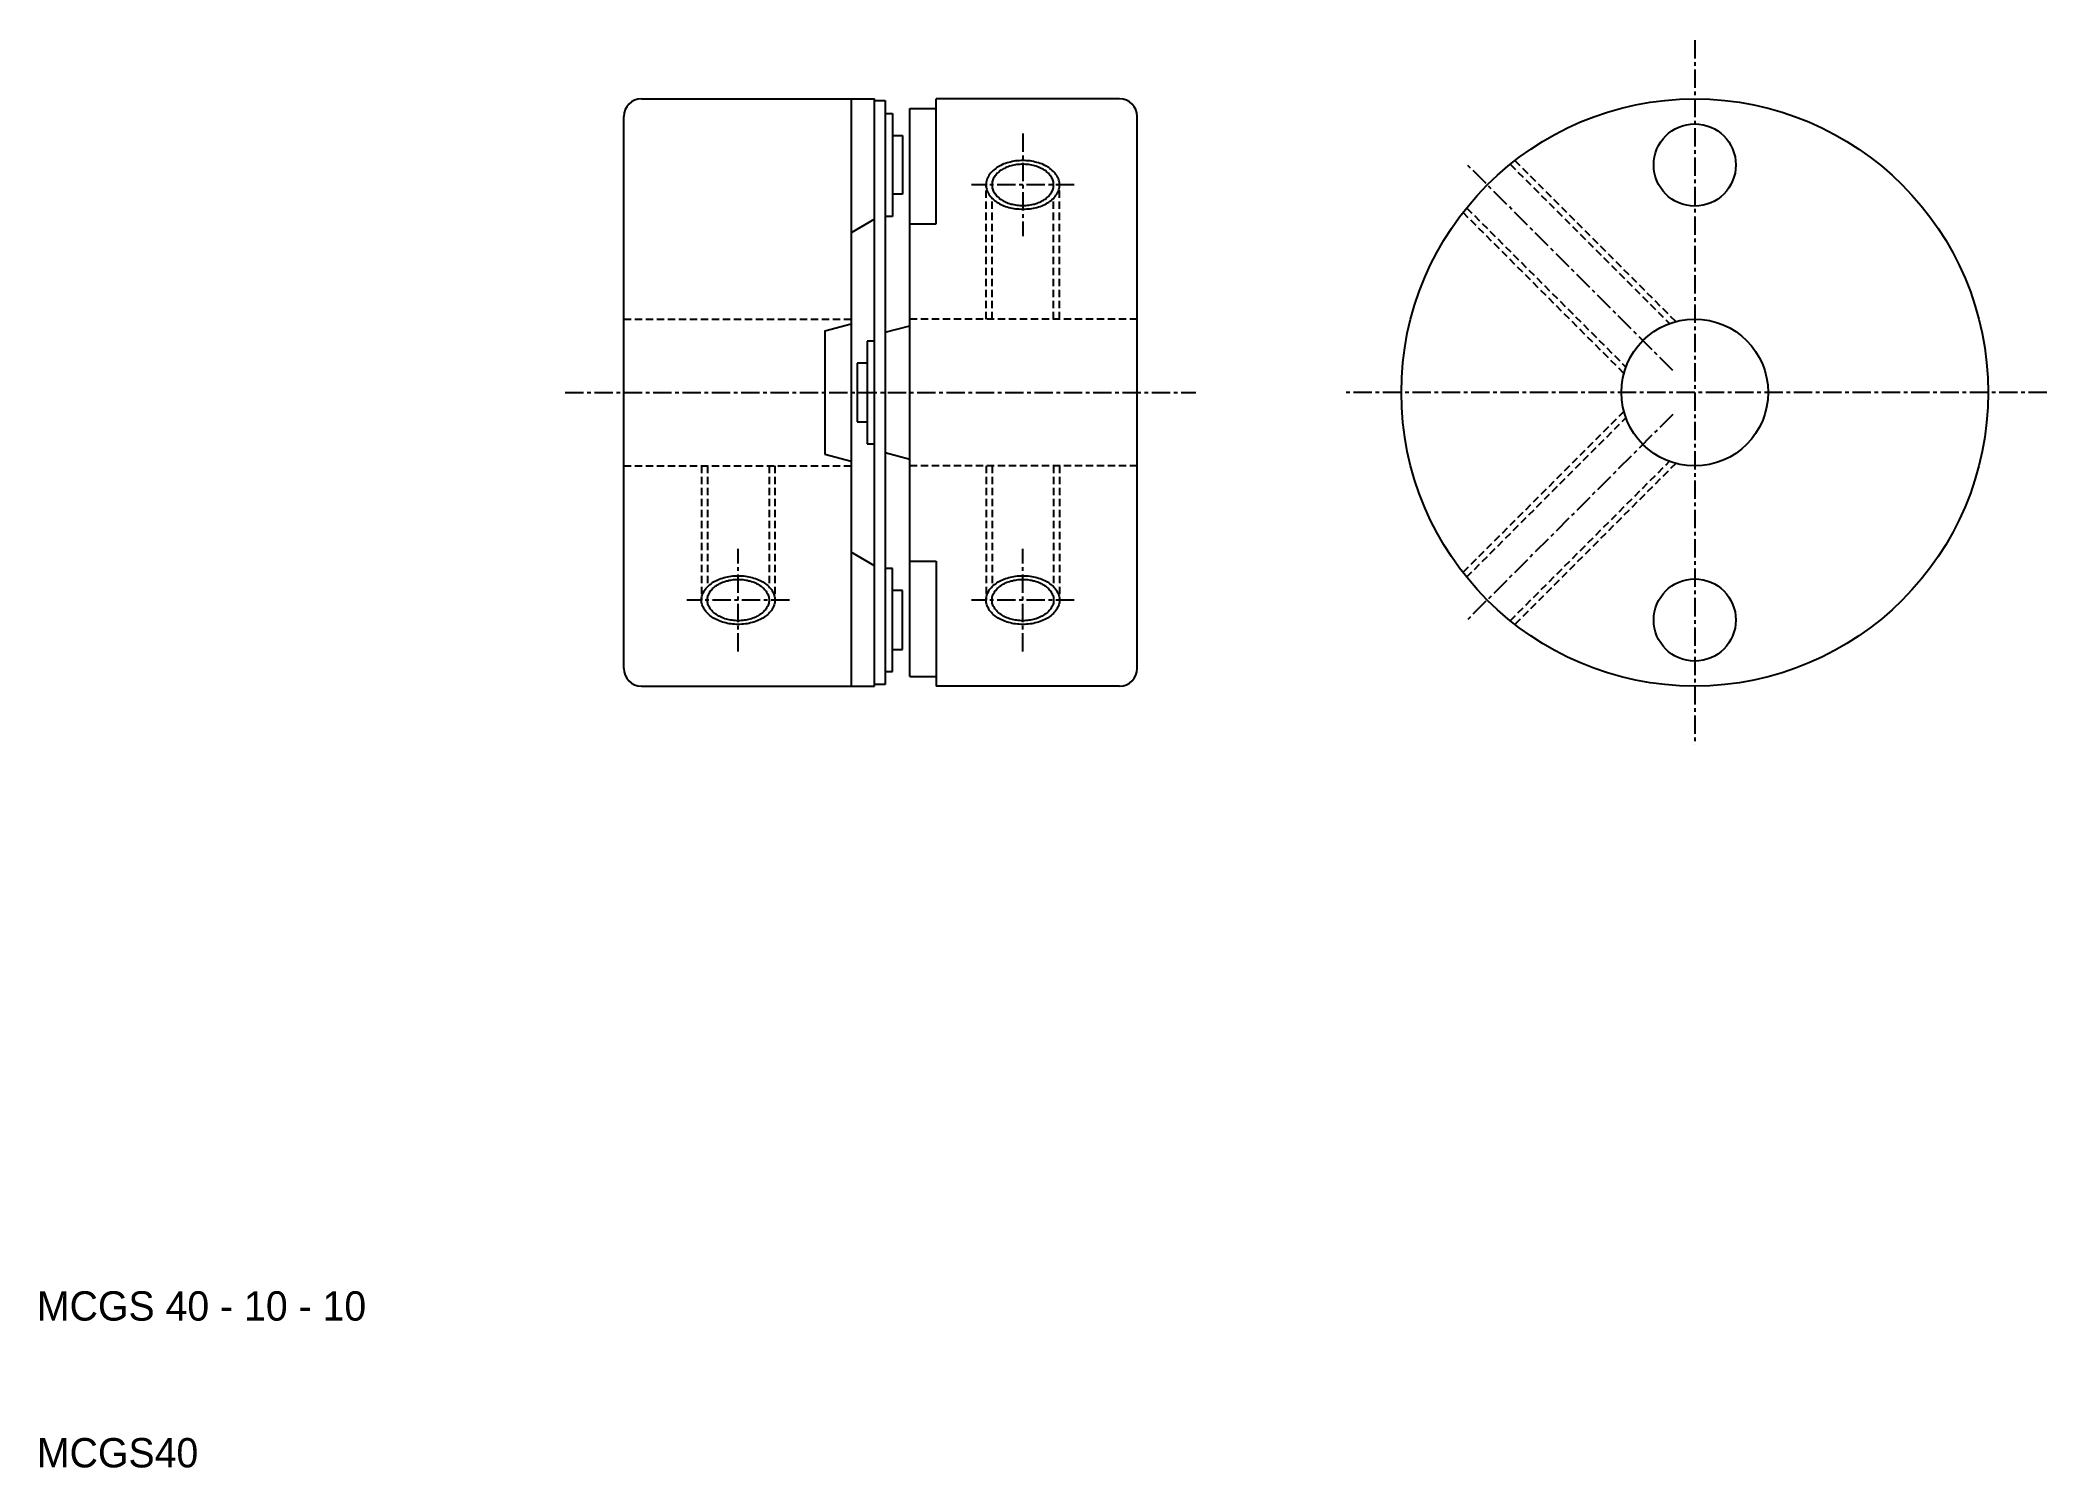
# Model space of a CAD drawing. Extents: x 0 to 137, y 0 to 97.
import ezdxf

# ---------------------------------------------------------------- set-up
doc = ezdxf.new("R2010")
doc.units = 0
doc.linetypes.add('CENTER', pattern=[2, 1.25, -0.25, 0.25, -0.25])
doc.linetypes.add('DASHED', pattern=[0.75, 0.5, -0.25])
doc.layers.get('0').update_dxf_attribs({"linetype": 'CONTINUOUS'})
doc.layers.add('CENTER', color=1, linetype='CENTER')

msp = doc.modelspace()

# ---------------------------------------------------------------- linework, layer by layer
at = {"color": 7, "linetype": 'CONTINUOUS'}
for p, q in [((41.2, 93.23), (55.5, 93.23)), ((55.5, 93.23), (57.1, 93.23)), ((55.5, 93.23), (55.5, 53.23)), ((57.1, 93.13), (57.1, 93.23)), ((57.1, 53.33), (57.1, 93.13)), ((57.1, 93.13), (57.81, 93.13)), ((57.81, 93.13), (57.81, 92.23)), ((61.3, 92.57), (61.3, 93.23)), ((73.8, 93.23), (61.3, 93.23)), ((40, 54.43), (40, 92.03)), ((57.81, 92.23), (57.81, 85.23)), ((57.81, 92.23), (58.31, 92.23)), ((58.31, 92.23), (58.31, 90.73)), ((59.5, 92.57), (61.3, 92.57)), ((59.5, 77.78), (59.5, 92.57)), ((61.3, 84.73), (61.3, 92.57)), ((75, 54.43), (75, 92.03)), ((58.31, 90.73), (58.31, 86.73)), ((58.31, 90.73), (59.01, 90.73)), ((59.01, 90.73), (59.01, 86.73)), ((58.31, 86.73), (58.31, 85.23)), ((59.01, 86.73), (58.31, 86.73)), ((57.1, 85.03), (55.5, 84.11)), ((57.81, 85.23), (57.81, 77.33)), ((58.31, 85.23), (57.81, 85.23)), ((59.5, 84.73), (61.3, 84.73)), ((53.7, 77.43), (55.5, 77.91)), ((53.7, 77.43), (53.7, 69.03)), ((57.1, 76.73), (56.6, 76.73)), ((56.6, 76.73), (56.6, 69.73)), ((57.81, 77.33), (59.5, 77.78)), ((57.81, 77.33), (57.81, 69.13)), ((59.5, 68.68), (59.5, 77.78)), ((56.6, 75.23), (55.9, 75.23)), ((55.9, 75.23), (55.9, 71.23)), ((55.9, 71.23), (56.6, 71.23)), ((53.7, 69.03), (55.5, 68.55)), ((56.6, 69.73), (57.1, 69.73)), ((57.81, 69.13), (57.81, 61.23)), ((57.81, 69.13), (59.5, 68.68)), ((59.5, 53.89), (59.5, 68.68)), ((57.1, 61.43), (55.5, 62.36)), ((59.5, 61.73), (61.3, 61.73)), ((61.3, 61.73), (61.3, 53.89)), ((57.81, 61.23), (57.81, 54.23)), ((58.31, 61.23), (57.81, 61.23)), ((58.31, 59.73), (58.31, 61.23)), ((58.31, 55.73), (58.31, 59.73)), ((59.01, 59.73), (58.31, 59.73)), ((59.01, 55.73), (59.01, 59.73)), ((58.31, 55.73), (59.01, 55.73)), ((58.31, 54.23), (58.31, 55.73)), ((57.81, 54.23), (57.81, 53.33)), ((57.81, 54.23), (58.31, 54.23)), ((59.5, 53.89), (61.3, 53.89)), ((61.3, 53.89), (61.3, 53.23)), ((41.2, 53.23), (55.5, 53.23)), ((55.5, 53.23), (57.1, 53.23)), ((57.81, 53.33), (57.1, 53.33)), ((57.1, 53.23), (57.1, 53.33)), ((73.8, 53.23), (61.3, 53.23))]:
    msp.add_line(p, q, dxfattribs=at)
at = {"color": 3, "linetype": 'DASHED'}
for p, q in [((111.71, 78.06), (100.74, 89.03)), ((100.42, 88.78), (111.28, 77.93)), ((64.7, 78.23), (64.7, 87.37)), ((65.1, 78.23), (65.1, 86.48)), ((69.3, 78.23), (69.3, 86.48)), ((69.7, 78.23), (69.7, 87.37)), ((108.17, 74.53), (97.2, 85.5)), ((97.45, 85.81), (108.31, 74.96)), ((40, 78.23), (55.5, 78.23)), ((75, 78.23), (59.5, 78.23)), ((108.17, 71.94), (97.2, 60.97)), ((97.45, 60.65), (108.31, 71.51)), ((100.42, 57.68), (111.28, 68.54)), ((111.71, 68.4), (100.74, 57.43)), ((40, 68.23), (55.5, 68.23)), ((45.3, 68.23), (45.3, 59.09)), ((45.7, 68.23), (45.7, 59.99)), ((49.9, 68.23), (49.9, 59.99)), ((50.3, 68.23), (50.3, 59.09)), ((75, 68.23), (59.5, 68.23)), ((64.7, 68.23), (64.7, 59.09)), ((65.1, 68.23), (65.1, 59.99)), ((69.3, 68.23), (69.3, 59.99)), ((69.7, 68.23), (69.7, 59.09))]:
    msp.add_line(p, q, dxfattribs=at)
at = {"color": 3, "linetype": 'CONTINUOUS'}
for points in [[(64.7, 87.37, 0), (64.7, 87.29, 0), (64.71, 87.21, 0), (64.73, 87.13, 0), (64.75, 87.05, 0), (64.77, 86.97, 0), (64.81, 86.89, 0), (64.85, 86.82, 0), (64.89, 86.74, 0), (64.94, 86.67, 0), (65, 86.59, 0), (65.06, 86.52, 0), (65.12, 86.45, 0), (65.19, 86.39, 0), (65.27, 86.32, 0), (65.35, 86.26, 0), (65.43, 86.2, 0), (65.52, 86.15, 0), (65.61, 86.09, 0), (65.71, 86.04, 0), (65.81, 86, 0), (65.91, 85.95, 0), (66.02, 85.91, 0), (66.13, 85.88, 0), (66.24, 85.84, 0), (66.36, 85.81, 0), (66.47, 85.79, 0), (66.59, 85.77, 0), (66.71, 85.75, 0), (66.83, 85.74, 0), (66.95, 85.73, 0), (67.08, 85.72, 0), (67.2, 85.72, 0), (67.32, 85.72, 0), (67.44, 85.73, 0), (67.57, 85.74, 0), (67.69, 85.75, 0), (67.81, 85.77, 0), (67.93, 85.79, 0), (68.04, 85.81, 0), (68.16, 85.84, 0), (68.27, 85.88, 0), (68.38, 85.91, 0), (68.49, 85.95, 0), (68.59, 86, 0), (68.69, 86.04, 0), (68.79, 86.09, 0), (68.88, 86.15, 0), (68.97, 86.2, 0), (69.05, 86.26, 0), (69.13, 86.32, 0), (69.21, 86.39, 0), (69.28, 86.45, 0), (69.34, 86.52, 0), (69.4, 86.59, 0), (69.46, 86.67, 0), (69.51, 86.74, 0), (69.55, 86.82, 0), (69.59, 86.89, 0), (69.63, 86.97, 0), (69.65, 87.05, 0), (69.67, 87.13, 0), (69.69, 87.21, 0), (69.7, 87.29, 0), (69.7, 87.37, 0), (69.7, 87.46, 0), (69.69, 87.54, 0), (69.67, 87.62, 0), (69.65, 87.7, 0), (69.63, 87.78, 0), (69.59, 87.86, 0), (69.55, 87.93, 0), (69.51, 88.01, 0), (69.46, 88.08, 0), (69.4, 88.16, 0), (69.34, 88.23, 0), (69.28, 88.29, 0), (69.21, 88.36, 0), (69.13, 88.43, 0), (69.05, 88.49, 0), (68.97, 88.55, 0), (68.88, 88.6, 0), (68.79, 88.65, 0), (68.69, 88.7, 0), (68.59, 88.75, 0), (68.49, 88.8, 0), (68.38, 88.84, 0), (68.27, 88.87, 0), (68.16, 88.9, 0), (68.04, 88.93, 0), (67.93, 88.96, 0), (67.81, 88.98, 0), (67.69, 89, 0), (67.57, 89.01, 0), (67.44, 89.02, 0), (67.32, 89.03, 0), (67.2, 89.03, 0), (67.08, 89.03, 0), (66.95, 89.02, 0), (66.83, 89.01, 0), (66.71, 89, 0), (66.59, 88.98, 0), (66.47, 88.96, 0), (66.36, 88.93, 0), (66.24, 88.9, 0), (66.13, 88.87, 0), (66.02, 88.84, 0), (65.91, 88.8, 0), (65.81, 88.75, 0), (65.71, 88.7, 0), (65.61, 88.65, 0), (65.52, 88.6, 0), (65.43, 88.55, 0), (65.35, 88.49, 0), (65.27, 88.43, 0), (65.19, 88.36, 0), (65.12, 88.29, 0), (65.06, 88.23, 0), (65, 88.16, 0), (64.94, 88.08, 0), (64.89, 88.01, 0), (64.85, 87.93, 0), (64.81, 87.86, 0), (64.77, 87.78, 0), (64.75, 87.7, 0), (64.73, 87.62, 0), (64.71, 87.54, 0), (64.7, 87.46, 0), (64.7, 87.37, 0)], [(45.3, 59.09, 0), (45.3, 59.17, 0), (45.31, 59.25, 0), (45.33, 59.33, 0), (45.35, 59.41, 0), (45.37, 59.49, 0), (45.41, 59.57, 0), (45.45, 59.65, 0), (45.49, 59.72, 0), (45.54, 59.8, 0), (45.6, 59.87, 0), (45.66, 59.94, 0), (45.72, 60.01, 0), (45.79, 60.08, 0), (45.87, 60.14, 0), (45.95, 60.2, 0), (46.03, 60.26, 0), (46.12, 60.32, 0), (46.21, 60.37, 0), (46.31, 60.42, 0), (46.41, 60.47, 0), (46.51, 60.51, 0), (46.62, 60.55, 0), (46.73, 60.59, 0), (46.84, 60.62, 0), (46.96, 60.65, 0), (47.07, 60.68, 0), (47.19, 60.7, 0), (47.31, 60.71, 0), (47.43, 60.73, 0), (47.55, 60.74, 0), (47.68, 60.74, 0), (47.8, 60.75, 0), (47.92, 60.74, 0), (48.05, 60.74, 0), (48.17, 60.73, 0), (48.29, 60.71, 0), (48.41, 60.7, 0), (48.53, 60.68, 0), (48.64, 60.65, 0), (48.76, 60.62, 0), (48.87, 60.59, 0), (48.98, 60.55, 0), (49.09, 60.51, 0), (49.19, 60.47, 0), (49.29, 60.42, 0), (49.39, 60.37, 0), (49.48, 60.32, 0), (49.57, 60.26, 0), (49.65, 60.2, 0), (49.73, 60.14, 0), (49.81, 60.08, 0), (49.88, 60.01, 0), (49.94, 59.94, 0), (50, 59.87, 0), (50.06, 59.8, 0), (50.11, 59.72, 0), (50.15, 59.65, 0), (50.19, 59.57, 0), (50.23, 59.49, 0), (50.25, 59.41, 0), (50.27, 59.33, 0), (50.29, 59.25, 0), (50.3, 59.17, 0), (50.3, 59.09, 0), (50.3, 59.01, 0), (50.29, 58.93, 0), (50.27, 58.85, 0), (50.25, 58.77, 0), (50.23, 58.69, 0), (50.19, 58.61, 0), (50.15, 58.53, 0), (50.11, 58.46, 0), (50.06, 58.38, 0), (50, 58.31, 0), (49.94, 58.24, 0), (49.88, 58.17, 0), (49.81, 58.1, 0), (49.73, 58.04, 0), (49.65, 57.98, 0), (49.57, 57.92, 0), (49.48, 57.86, 0), (49.39, 57.81, 0), (49.29, 57.76, 0), (49.19, 57.71, 0), (49.09, 57.67, 0), (48.98, 57.63, 0), (48.87, 57.59, 0), (48.76, 57.56, 0), (48.64, 57.53, 0), (48.53, 57.5, 0), (48.41, 57.48, 0), (48.29, 57.46, 0), (48.17, 57.45, 0), (48.05, 57.44, 0), (47.92, 57.43, 0), (47.8, 57.43, 0), (47.68, 57.43, 0), (47.55, 57.44, 0), (47.43, 57.45, 0), (47.31, 57.46, 0), (47.19, 57.48, 0), (47.07, 57.5, 0), (46.96, 57.53, 0), (46.84, 57.56, 0), (46.73, 57.59, 0), (46.62, 57.63, 0), (46.51, 57.67, 0), (46.41, 57.71, 0), (46.31, 57.76, 0), (46.21, 57.81, 0), (46.12, 57.86, 0), (46.03, 57.92, 0), (45.95, 57.98, 0), (45.87, 58.04, 0), (45.79, 58.1, 0), (45.72, 58.17, 0), (45.66, 58.24, 0), (45.6, 58.31, 0), (45.54, 58.38, 0), (45.49, 58.46, 0), (45.45, 58.53, 0), (45.41, 58.61, 0), (45.37, 58.69, 0), (45.35, 58.77, 0), (45.33, 58.85, 0), (45.31, 58.93, 0), (45.3, 59.01, 0), (45.3, 59.09, 0)], [(64.7, 59.09, 0), (64.7, 59.17, 0), (64.71, 59.25, 0), (64.73, 59.33, 0), (64.75, 59.41, 0), (64.77, 59.49, 0), (64.81, 59.57, 0), (64.85, 59.65, 0), (64.89, 59.72, 0), (64.94, 59.8, 0), (65, 59.87, 0), (65.06, 59.94, 0), (65.12, 60.01, 0), (65.19, 60.08, 0), (65.27, 60.14, 0), (65.35, 60.2, 0), (65.43, 60.26, 0), (65.52, 60.32, 0), (65.61, 60.37, 0), (65.71, 60.42, 0), (65.81, 60.47, 0), (65.91, 60.51, 0), (66.02, 60.55, 0), (66.13, 60.59, 0), (66.24, 60.62, 0), (66.36, 60.65, 0), (66.47, 60.68, 0), (66.59, 60.7, 0), (66.71, 60.71, 0), (66.83, 60.73, 0), (66.95, 60.74, 0), (67.08, 60.74, 0), (67.2, 60.75, 0), (67.32, 60.74, 0), (67.44, 60.74, 0), (67.57, 60.73, 0), (67.69, 60.71, 0), (67.81, 60.7, 0), (67.93, 60.68, 0), (68.04, 60.65, 0), (68.16, 60.62, 0), (68.27, 60.59, 0), (68.38, 60.55, 0), (68.49, 60.51, 0), (68.59, 60.47, 0), (68.69, 60.42, 0), (68.79, 60.37, 0), (68.88, 60.32, 0), (68.97, 60.26, 0), (69.05, 60.2, 0), (69.13, 60.14, 0), (69.21, 60.08, 0), (69.28, 60.01, 0), (69.34, 59.94, 0), (69.4, 59.87, 0), (69.46, 59.8, 0), (69.51, 59.72, 0), (69.55, 59.65, 0), (69.59, 59.57, 0), (69.63, 59.49, 0), (69.65, 59.41, 0), (69.67, 59.33, 0), (69.69, 59.25, 0), (69.7, 59.17, 0), (69.7, 59.09, 0), (69.7, 59.01, 0), (69.69, 58.93, 0), (69.67, 58.85, 0), (69.65, 58.77, 0), (69.63, 58.69, 0), (69.59, 58.61, 0), (69.55, 58.53, 0), (69.51, 58.46, 0), (69.46, 58.38, 0), (69.4, 58.31, 0), (69.34, 58.24, 0), (69.28, 58.17, 0), (69.21, 58.1, 0), (69.13, 58.04, 0), (69.05, 57.98, 0), (68.97, 57.92, 0), (68.88, 57.86, 0), (68.79, 57.81, 0), (68.69, 57.76, 0), (68.59, 57.71, 0), (68.49, 57.67, 0), (68.38, 57.63, 0), (68.27, 57.59, 0), (68.16, 57.56, 0), (68.04, 57.53, 0), (67.93, 57.5, 0), (67.81, 57.48, 0), (67.69, 57.46, 0), (67.57, 57.45, 0), (67.44, 57.44, 0), (67.32, 57.43, 0), (67.2, 57.43, 0), (67.08, 57.43, 0), (66.95, 57.44, 0), (66.83, 57.45, 0), (66.71, 57.46, 0), (66.59, 57.48, 0), (66.47, 57.5, 0), (66.36, 57.53, 0), (66.24, 57.56, 0), (66.13, 57.59, 0), (66.02, 57.63, 0), (65.91, 57.67, 0), (65.81, 57.71, 0), (65.71, 57.76, 0), (65.61, 57.81, 0), (65.52, 57.86, 0), (65.43, 57.92, 0), (65.35, 57.98, 0), (65.27, 58.04, 0), (65.19, 58.1, 0), (65.12, 58.17, 0), (65.06, 58.24, 0), (65, 58.31, 0), (64.94, 58.38, 0), (64.89, 58.46, 0), (64.85, 58.53, 0), (64.81, 58.61, 0), (64.77, 58.69, 0), (64.75, 58.77, 0), (64.73, 58.85, 0), (64.71, 58.93, 0), (64.7, 59.01, 0), (64.7, 59.09, 0)]]:
    msp.add_polyline3d(points, dxfattribs=at)
at = {"color": 7, "linetype": 'CONTINUOUS'}
for points in [[(65.1, 87.37, 0), (65.1, 87.31, 0), (65.11, 87.24, 0), (65.12, 87.17, 0), (65.14, 87.1, 0), (65.16, 87.03, 0), (65.19, 86.97, 0), (65.22, 86.9, 0), (65.26, 86.84, 0), (65.3, 86.77, 0), (65.35, 86.71, 0), (65.4, 86.65, 0), (65.45, 86.59, 0), (65.51, 86.54, 0), (65.58, 86.48, 0), (65.64, 86.43, 0), (65.72, 86.38, 0), (65.79, 86.33, 0), (65.87, 86.29, 0), (65.95, 86.24, 0), (66.03, 86.2, 0), (66.12, 86.17, 0), (66.21, 86.13, 0), (66.3, 86.1, 0), (66.4, 86.07, 0), (66.49, 86.05, 0), (66.59, 86.03, 0), (66.69, 86.01, 0), (66.79, 85.99, 0), (66.89, 85.98, 0), (66.99, 85.97, 0), (67.1, 85.97, 0), (67.2, 85.97, 0), (67.3, 85.97, 0), (67.41, 85.97, 0), (67.51, 85.98, 0), (67.61, 85.99, 0), (67.71, 86.01, 0), (67.81, 86.03, 0), (67.91, 86.05, 0), (68, 86.07, 0), (68.1, 86.1, 0), (68.19, 86.13, 0), (68.28, 86.17, 0), (68.37, 86.2, 0), (68.45, 86.24, 0), (68.53, 86.29, 0), (68.61, 86.33, 0), (68.68, 86.38, 0), (68.76, 86.43, 0), (68.82, 86.48, 0), (68.89, 86.54, 0), (68.95, 86.59, 0), (69, 86.65, 0), (69.05, 86.71, 0), (69.1, 86.77, 0), (69.14, 86.84, 0), (69.18, 86.9, 0), (69.21, 86.97, 0), (69.24, 87.03, 0), (69.26, 87.1, 0), (69.28, 87.17, 0), (69.29, 87.24, 0), (69.3, 87.31, 0), (69.3, 87.37, 0), (69.3, 87.44, 0), (69.29, 87.51, 0), (69.28, 87.58, 0), (69.26, 87.65, 0), (69.24, 87.72, 0), (69.21, 87.78, 0), (69.18, 87.85, 0), (69.14, 87.91, 0), (69.1, 87.98, 0), (69.05, 88.04, 0), (69, 88.1, 0), (68.95, 88.16, 0), (68.89, 88.21, 0), (68.82, 88.27, 0), (68.76, 88.32, 0), (68.68, 88.37, 0), (68.61, 88.42, 0), (68.53, 88.46, 0), (68.45, 88.5, 0), (68.37, 88.54, 0), (68.28, 88.58, 0), (68.19, 88.61, 0), (68.1, 88.65, 0), (68, 88.67, 0), (67.91, 88.7, 0), (67.81, 88.72, 0), (67.71, 88.74, 0), (67.61, 88.75, 0), (67.51, 88.77, 0), (67.41, 88.77, 0), (67.3, 88.78, 0), (67.2, 88.78, 0), (67.1, 88.78, 0), (66.99, 88.77, 0), (66.89, 88.77, 0), (66.79, 88.75, 0), (66.69, 88.74, 0), (66.59, 88.72, 0), (66.49, 88.7, 0), (66.4, 88.67, 0), (66.3, 88.65, 0), (66.21, 88.61, 0), (66.12, 88.58, 0), (66.03, 88.54, 0), (65.95, 88.5, 0), (65.87, 88.46, 0), (65.79, 88.42, 0), (65.72, 88.37, 0), (65.64, 88.32, 0), (65.58, 88.27, 0), (65.51, 88.21, 0), (65.45, 88.16, 0), (65.4, 88.1, 0), (65.35, 88.04, 0), (65.3, 87.98, 0), (65.26, 87.91, 0), (65.22, 87.85, 0), (65.19, 87.78, 0), (65.16, 87.72, 0), (65.14, 87.65, 0), (65.12, 87.58, 0), (65.11, 87.51, 0), (65.1, 87.44, 0), (65.1, 87.37, 0)], [(45.7, 59.09, 0), (45.7, 59.16, 0), (45.71, 59.23, 0), (45.72, 59.3, 0), (45.74, 59.36, 0), (45.76, 59.43, 0), (45.79, 59.5, 0), (45.82, 59.56, 0), (45.86, 59.63, 0), (45.9, 59.69, 0), (45.95, 59.75, 0), (46, 59.81, 0), (46.05, 59.87, 0), (46.11, 59.93, 0), (46.18, 59.98, 0), (46.24, 60.03, 0), (46.32, 60.08, 0), (46.39, 60.13, 0), (46.47, 60.18, 0), (46.55, 60.22, 0), (46.63, 60.26, 0), (46.72, 60.3, 0), (46.81, 60.33, 0), (46.9, 60.36, 0), (47, 60.39, 0), (47.09, 60.41, 0), (47.19, 60.44, 0), (47.29, 60.45, 0), (47.39, 60.47, 0), (47.49, 60.48, 0), (47.59, 60.49, 0), (47.7, 60.49, 0), (47.8, 60.5, 0), (47.9, 60.49, 0), (48.01, 60.49, 0), (48.11, 60.48, 0), (48.21, 60.47, 0), (48.31, 60.45, 0), (48.41, 60.44, 0), (48.51, 60.41, 0), (48.6, 60.39, 0), (48.7, 60.36, 0), (48.79, 60.33, 0), (48.88, 60.3, 0), (48.97, 60.26, 0), (49.05, 60.22, 0), (49.13, 60.18, 0), (49.21, 60.13, 0), (49.28, 60.08, 0), (49.36, 60.03, 0), (49.42, 59.98, 0), (49.49, 59.93, 0), (49.55, 59.87, 0), (49.6, 59.81, 0), (49.65, 59.75, 0), (49.7, 59.69, 0), (49.74, 59.63, 0), (49.78, 59.56, 0), (49.81, 59.5, 0), (49.84, 59.43, 0), (49.86, 59.36, 0), (49.88, 59.3, 0), (49.89, 59.23, 0), (49.9, 59.16, 0), (49.9, 59.09, 0), (49.9, 59.02, 0), (49.89, 58.95, 0), (49.88, 58.88, 0), (49.86, 58.82, 0), (49.84, 58.75, 0), (49.81, 58.68, 0), (49.78, 58.62, 0), (49.74, 58.55, 0), (49.7, 58.49, 0), (49.65, 58.43, 0), (49.6, 58.37, 0), (49.55, 58.31, 0), (49.49, 58.25, 0), (49.42, 58.2, 0), (49.36, 58.15, 0), (49.28, 58.1, 0), (49.21, 58.05, 0), (49.13, 58, 0), (49.05, 57.96, 0), (48.97, 57.92, 0), (48.88, 57.88, 0), (48.79, 57.85, 0), (48.7, 57.82, 0), (48.6, 57.79, 0), (48.51, 57.77, 0), (48.41, 57.74, 0), (48.31, 57.73, 0), (48.21, 57.71, 0), (48.11, 57.7, 0), (48.01, 57.69, 0), (47.9, 57.68, 0), (47.8, 57.68, 0), (47.7, 57.68, 0), (47.59, 57.69, 0), (47.49, 57.7, 0), (47.39, 57.71, 0), (47.29, 57.73, 0), (47.19, 57.74, 0), (47.09, 57.77, 0), (47, 57.79, 0), (46.9, 57.82, 0), (46.81, 57.85, 0), (46.72, 57.88, 0), (46.63, 57.92, 0), (46.55, 57.96, 0), (46.47, 58, 0), (46.39, 58.05, 0), (46.32, 58.1, 0), (46.24, 58.15, 0), (46.18, 58.2, 0), (46.11, 58.25, 0), (46.05, 58.31, 0), (46, 58.37, 0), (45.95, 58.43, 0), (45.9, 58.49, 0), (45.86, 58.55, 0), (45.82, 58.62, 0), (45.79, 58.68, 0), (45.76, 58.75, 0), (45.74, 58.82, 0), (45.72, 58.88, 0), (45.71, 58.95, 0), (45.7, 59.02, 0), (45.7, 59.09, 0)], [(65.1, 59.09, 0), (65.1, 59.16, 0), (65.11, 59.23, 0), (65.12, 59.3, 0), (65.14, 59.36, 0), (65.16, 59.43, 0), (65.19, 59.5, 0), (65.22, 59.56, 0), (65.26, 59.63, 0), (65.3, 59.69, 0), (65.35, 59.75, 0), (65.4, 59.81, 0), (65.45, 59.87, 0), (65.51, 59.93, 0), (65.58, 59.98, 0), (65.64, 60.03, 0), (65.72, 60.08, 0), (65.79, 60.13, 0), (65.87, 60.18, 0), (65.95, 60.22, 0), (66.03, 60.26, 0), (66.12, 60.3, 0), (66.21, 60.33, 0), (66.3, 60.36, 0), (66.4, 60.39, 0), (66.49, 60.41, 0), (66.59, 60.44, 0), (66.69, 60.45, 0), (66.79, 60.47, 0), (66.89, 60.48, 0), (66.99, 60.49, 0), (67.1, 60.49, 0), (67.2, 60.5, 0), (67.3, 60.49, 0), (67.41, 60.49, 0), (67.51, 60.48, 0), (67.61, 60.47, 0), (67.71, 60.45, 0), (67.81, 60.44, 0), (67.91, 60.41, 0), (68, 60.39, 0), (68.1, 60.36, 0), (68.19, 60.33, 0), (68.28, 60.3, 0), (68.37, 60.26, 0), (68.45, 60.22, 0), (68.53, 60.18, 0), (68.61, 60.13, 0), (68.68, 60.08, 0), (68.76, 60.03, 0), (68.82, 59.98, 0), (68.89, 59.93, 0), (68.95, 59.87, 0), (69, 59.81, 0), (69.05, 59.75, 0), (69.1, 59.69, 0), (69.14, 59.63, 0), (69.18, 59.56, 0), (69.21, 59.5, 0), (69.24, 59.43, 0), (69.26, 59.36, 0), (69.28, 59.3, 0), (69.29, 59.23, 0), (69.3, 59.16, 0), (69.3, 59.09, 0), (69.3, 59.02, 0), (69.29, 58.95, 0), (69.28, 58.88, 0), (69.26, 58.82, 0), (69.24, 58.75, 0), (69.21, 58.68, 0), (69.18, 58.62, 0), (69.14, 58.55, 0), (69.1, 58.49, 0), (69.05, 58.43, 0), (69, 58.37, 0), (68.95, 58.31, 0), (68.89, 58.25, 0), (68.82, 58.2, 0), (68.76, 58.15, 0), (68.68, 58.1, 0), (68.61, 58.05, 0), (68.53, 58, 0), (68.45, 57.96, 0), (68.37, 57.92, 0), (68.28, 57.88, 0), (68.19, 57.85, 0), (68.1, 57.82, 0), (68, 57.79, 0), (67.91, 57.77, 0), (67.81, 57.74, 0), (67.71, 57.73, 0), (67.61, 57.71, 0), (67.51, 57.7, 0), (67.41, 57.69, 0), (67.3, 57.68, 0), (67.2, 57.68, 0), (67.1, 57.68, 0), (66.99, 57.69, 0), (66.89, 57.7, 0), (66.79, 57.71, 0), (66.69, 57.73, 0), (66.59, 57.74, 0), (66.49, 57.77, 0), (66.4, 57.79, 0), (66.3, 57.82, 0), (66.21, 57.85, 0), (66.12, 57.88, 0), (66.03, 57.92, 0), (65.95, 57.96, 0), (65.87, 58, 0), (65.79, 58.05, 0), (65.72, 58.1, 0), (65.64, 58.15, 0), (65.58, 58.2, 0), (65.51, 58.25, 0), (65.45, 58.31, 0), (65.4, 58.37, 0), (65.35, 58.43, 0), (65.3, 58.49, 0), (65.26, 58.55, 0), (65.22, 58.62, 0), (65.19, 58.68, 0), (65.16, 58.75, 0), (65.14, 58.82, 0), (65.12, 58.88, 0), (65.11, 58.95, 0), (65.1, 59.02, 0), (65.1, 59.09, 0)]]:
    msp.add_polyline3d(points, dxfattribs=at)
for centre, radius in [((113, 73.23), 20), ((113, 88.73), 2.8), ((113, 73.23), 5), ((113, 57.73), 2.8)]:
    msp.add_circle(centre, radius, dxfattribs=at)
for centre, start, end in [((41.2, 92.03), 90, 180), ((73.8, 92.03), 0, 90), ((41.2, 54.43), 180, 270), ((73.8, 54.43), 270, 0)]:
    msp.add_arc(centre, 1.2, start, end, dxfattribs=at)
at = {"layer": 'CENTER', "color": 1, "linetype": 'CENTER'}
for p, q in [((113, 97.23), (113, 49.23)), ((67.2, 90.87), (67.2, 83.87)), ((111.5, 74.73), (97.44, 88.79)), ((70.7, 87.37), (63.7, 87.37)), ((36, 73.23), (79, 73.23)), ((137, 73.23), (89, 73.23)), ((111.5, 71.73), (97.44, 57.68)), ((47.8, 55.59), (47.8, 62.59)), ((67.2, 55.59), (67.2, 62.59)), ((51.3, 59.09), (44.3, 59.09)), ((70.7, 59.09), (63.7, 59.09))]:
    msp.add_line(p, q, dxfattribs=at)

# ---------------------------------------------------------------- texts
at = {"color": 7, "linetype": 'CONTINUOUS'}
for s, p in [('MCGS 40 - 10 - 10', (0, 10)), ('MCGS40', (0, 0))]:
    msp.add_text(s, height=2, dxfattribs=at).set_placement(p)

doc.saveas('drawing.dxf')
